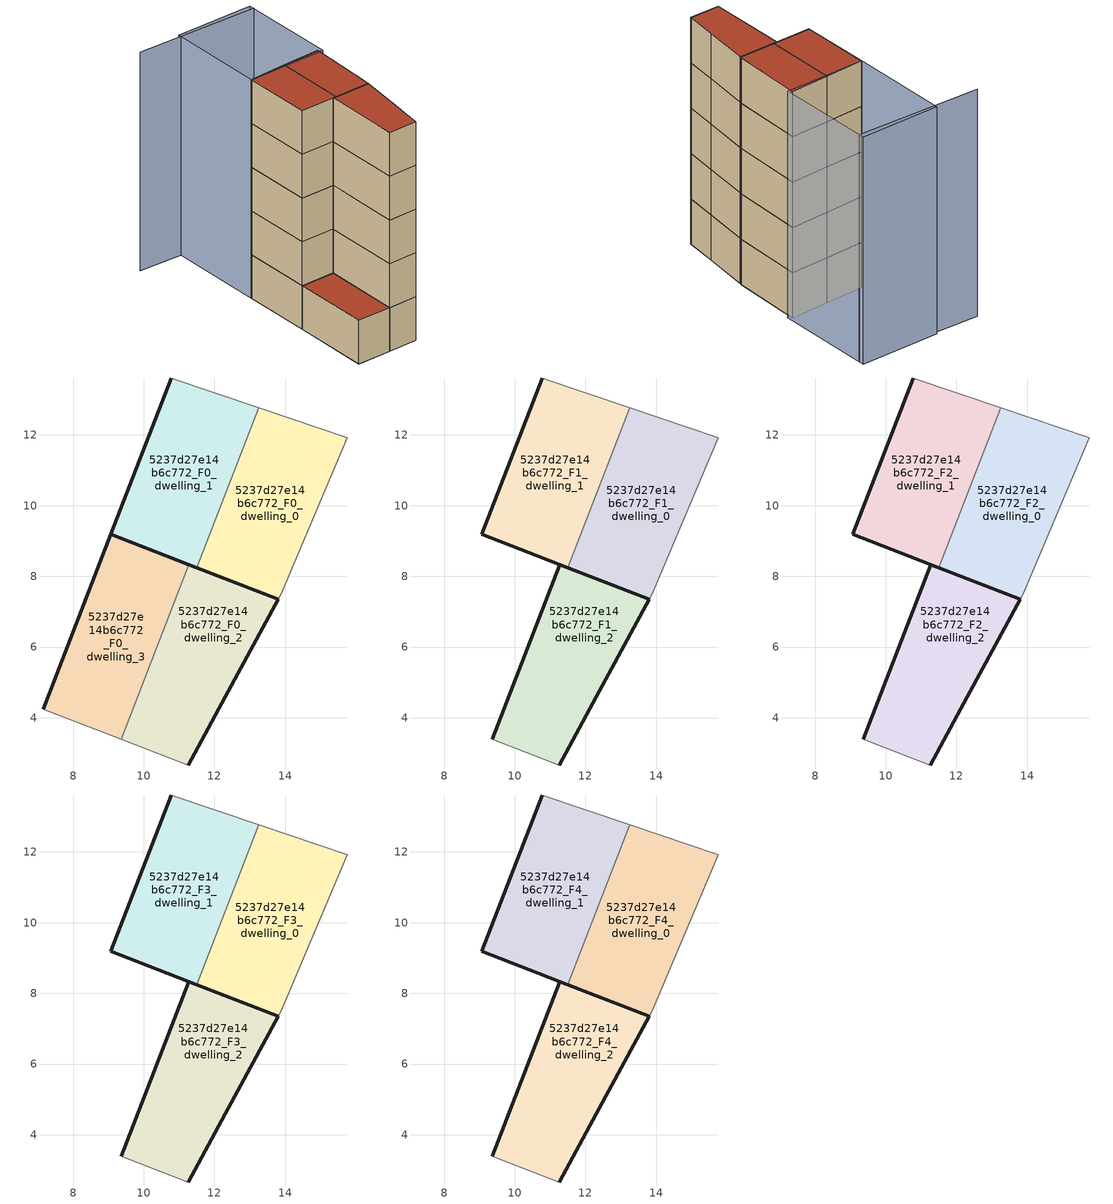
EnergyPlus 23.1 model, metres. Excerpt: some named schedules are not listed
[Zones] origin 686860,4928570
5237d27e14b6c772_F0_dwelling_0
 floor ground (EU_floor_Construction): 13.89,7.51 15.76,11.92 13.26,12.77 11.51,8.24 13.8,7.36 z0
 wall outside (EU_wall_Construction): 13.8,7.36 11.51,8.24 z0:3
 wall to 5237d27e14b6c772_F0_dwelling_1 (EU_wall_Construction): 11.51,8.24 13.26,12.77 z0:3
 wall adiabatic (EU_wall_Construction): 13.26,12.77 15.76,11.92 13.89,7.51 13.8,7.36 z0:3
5237d27e14b6c772_F0_dwelling_1
 floor ground (EU_floor_Construction): 11.51,8.24 13.26,12.77 10.78,13.61 9.07,9.19 z0
 wall outside (EU_wall_Construction): 11.51,8.24 9.07,9.19 10.78,13.61 z0:3
 wall adiabatic (EU_wall_Construction): 10.78,13.61 13.26,12.77 z0:3
5237d27e14b6c772_F0_dwelling_2
 floor ground (EU_floor_Construction): 12.31,4.59 13.8,7.36 11.28,8.33 9.37,3.39 11.26,2.66 z0
 wall outside (EU_wall_Construction): 11.28,8.33 13.8,7.36 12.31,4.59 11.26,2.66 z0:3
 wall adiabatic (EU_wall_Construction): 11.26,2.66 9.37,3.39 z0:3
 wall to 5237d27e14b6c772_F0_dwelling_3 (EU_wall_Construction): 9.37,3.39 11.28,8.33 z0:3
5237d27e14b6c772_F0_dwelling_3
 floor ground (EU_floor_Construction): 9.37,3.39 11.28,8.33 9.07,9.19 7.16,4.24 z0
 wall outside (EU_wall_Construction): 7.16,4.24 9.07,9.19 11.28,8.33 z0:3
 wall adiabatic (EU_wall_Construction): 9.37,3.39 7.16,4.24 z0:3
 roof outside (EU_roof_Construction): 11.28,8.33 9.37,3.39 7.16,4.24 9.07,9.19 z3
5237d27e14b6c772_F1_dwelling_0
 floor to 5237d27e14b6c772_F0_dwelling_0 (EU_floor_Construction): 13.89,7.51 15.76,11.92 13.26,12.77 11.51,8.24 13.8,7.36 z3
 wall outside (EU_wall_Construction): 13.8,7.36 11.51,8.24 z3:6
 wall to 5237d27e14b6c772_F1_dwelling_1 (EU_wall_Construction): 11.51,8.24 13.26,12.77 z3:6
 wall adiabatic (EU_wall_Construction): 13.26,12.77 15.76,11.92 13.89,7.51 13.8,7.36 z3:6
5237d27e14b6c772_F1_dwelling_1
 floor to 5237d27e14b6c772_F0_dwelling_1 (EU_floor_Construction): 11.51,8.24 13.26,12.77 10.78,13.61 9.07,9.19 z3
 wall outside (EU_wall_Construction): 11.51,8.24 9.07,9.19 10.78,13.61 z3:6
 wall adiabatic (EU_wall_Construction): 10.78,13.61 13.26,12.77 z3:6
5237d27e14b6c772_F1_dwelling_2
 floor to 5237d27e14b6c772_F0_dwelling_2 (EU_floor_Construction): 12.31,4.59 13.8,7.36 11.28,8.33 9.37,3.39 11.26,2.66 z3
 wall outside (EU_wall_Construction): 9.37,3.39 11.28,8.33 13.8,7.36 12.31,4.59 11.26,2.66 z3:6
 wall adiabatic (EU_wall_Construction): 11.26,2.66 9.37,3.39 z3:6
5237d27e14b6c772_F2_dwelling_0
 floor to 5237d27e14b6c772_F1_dwelling_0 (EU_floor_Construction): 13.89,7.51 15.76,11.92 13.26,12.77 11.51,8.24 13.8,7.36 z6
 wall outside (EU_wall_Construction): 13.8,7.36 11.51,8.24 z6:9
 wall to 5237d27e14b6c772_F2_dwelling_1 (EU_wall_Construction): 11.51,8.24 13.26,12.77 z6:9
 wall adiabatic (EU_wall_Construction): 13.26,12.77 15.76,11.92 13.89,7.51 13.8,7.36 z6:9
5237d27e14b6c772_F2_dwelling_1
 floor to 5237d27e14b6c772_F1_dwelling_1 (EU_floor_Construction): 11.51,8.24 13.26,12.77 10.78,13.61 9.07,9.19 z6
 wall outside (EU_wall_Construction): 11.51,8.24 9.07,9.19 10.78,13.61 z6:9
 wall adiabatic (EU_wall_Construction): 10.78,13.61 13.26,12.77 z6:9
5237d27e14b6c772_F2_dwelling_2
 floor to 5237d27e14b6c772_F1_dwelling_2 (EU_floor_Construction): 12.31,4.59 13.8,7.36 11.28,8.33 9.37,3.39 11.26,2.66 z6
 wall outside (EU_wall_Construction): 9.37,3.39 11.28,8.33 13.8,7.36 12.31,4.59 11.26,2.66 z6:9
 wall adiabatic (EU_wall_Construction): 11.26,2.66 9.37,3.39 z6:9
5237d27e14b6c772_F3_dwelling_0
 floor to 5237d27e14b6c772_F2_dwelling_0 (EU_floor_Construction): 13.89,7.51 15.76,11.92 13.26,12.77 11.51,8.24 13.8,7.36 z9
 wall outside (EU_wall_Construction): 13.8,7.36 11.51,8.24 z9:12
 wall to 5237d27e14b6c772_F3_dwelling_1 (EU_wall_Construction): 11.51,8.24 13.26,12.77 z9:12
 wall adiabatic (EU_wall_Construction): 13.26,12.77 15.76,11.92 13.89,7.51 13.8,7.36 z9:12
5237d27e14b6c772_F3_dwelling_1
 floor to 5237d27e14b6c772_F2_dwelling_1 (EU_floor_Construction): 11.51,8.24 13.26,12.77 10.78,13.61 9.07,9.19 z9
 wall outside (EU_wall_Construction): 11.51,8.24 9.07,9.19 10.78,13.61 z9:12
 wall adiabatic (EU_wall_Construction): 10.78,13.61 13.26,12.77 z9:12
5237d27e14b6c772_F3_dwelling_2
 floor to 5237d27e14b6c772_F2_dwelling_2 (EU_floor_Construction): 12.31,4.59 13.8,7.36 11.28,8.33 9.37,3.39 11.26,2.66 z9
 wall outside (EU_wall_Construction): 9.37,3.39 11.28,8.33 13.8,7.36 12.31,4.59 11.26,2.66 z9:12
 wall adiabatic (EU_wall_Construction): 11.26,2.66 9.37,3.39 z9:12
5237d27e14b6c772_F4_dwelling_0
 floor to 5237d27e14b6c772_F3_dwelling_0 (EU_floor_Construction): 13.89,7.51 15.76,11.92 13.26,12.77 11.51,8.24 13.8,7.36 z12
 wall outside (EU_wall_Construction): 13.8,7.36 11.51,8.24 z12:15
 wall to 5237d27e14b6c772_F4_dwelling_1 (EU_wall_Construction): 11.51,8.24 13.26,12.77 z12:15
 wall adiabatic (EU_wall_Construction): 13.26,12.77 15.76,11.92 13.89,7.51 13.8,7.36 z12:15
 roof outside (EU_roof_Construction): 15.76,11.92 13.89,7.51 13.8,7.36 11.51,8.24 13.26,12.77 z15
5237d27e14b6c772_F4_dwelling_1
 floor to 5237d27e14b6c772_F3_dwelling_1 (EU_floor_Construction): 11.51,8.24 13.26,12.77 10.78,13.61 9.07,9.19 z12
 wall outside (EU_wall_Construction): 11.51,8.24 9.07,9.19 10.78,13.61 z12:15
 wall adiabatic (EU_wall_Construction): 10.78,13.61 13.26,12.77 z12:15
 roof outside (EU_roof_Construction): 13.26,12.77 11.51,8.24 9.07,9.19 10.78,13.61 z15
5237d27e14b6c772_F4_dwelling_2
 floor to 5237d27e14b6c772_F3_dwelling_2 (EU_floor_Construction): 12.31,4.59 13.8,7.36 11.28,8.33 9.37,3.39 11.26,2.66 z12
 wall outside (EU_wall_Construction): 9.37,3.39 11.28,8.33 13.8,7.36 12.31,4.59 11.26,2.66 z12:15
 wall adiabatic (EU_wall_Construction): 11.26,2.66 9.37,3.39 z12:15
 roof outside (EU_roof_Construction): 13.8,7.36 12.31,4.59 11.26,2.66 9.37,3.39 11.28,8.33 z15
shading: 18.19,17.65 10.35,20.97 / 10.78,13.61 13.23,19.95 / 13.23,19.95 18.31,17.99 / 18.31,17.99 15.86,11.65 / 15.86,11.65 10.78,13.61 z0:15
[Building]
EU S2 Campaign: North Axis=0; Terrain=City; Solar Distribution=FullExterior
[Site:Location]
Bologna: Latitude=44.5; Longitude=11.25; Time Zone=1; Elevation=37
[SizingPeriod:WeatherFileDays]
AnnualSizingPeriod: Begin Month=1; Begin Day of Month=1; End Month=12; End Day of Month=31; Day of Week for Start Day=Monday; Use Weather File Daylight Saving Period=No; Use Weather File Rain and Snow Indicators=No
[MATERIAL]
EU_InternalMass_Material: Roughness=MediumRough; Thickness=0.1; Conductivity=1; Density=1800; Specific Heat=900; Thermal Absorptance=0.9; Solar Absorptance=0.7; Visible Absorptance=0.7
[MATERIAL:NOMASS] Roughness=MediumRough; Thermal Absorptance=0.9; Solar Absorptance=0.7; Visible Absorptance=0.7
Name | Thermal Resistance
EU_wall_NoMass | 0.905828
EU_roof_NoMass | 0.37593
EU_floor_NoMass | 0.67114
[CONSTRUCTION]
EU_wall_Construction: EU_wall_NoMass
EU_roof_Construction: EU_roof_NoMass
EU_floor_Construction: EU_floor_NoMass
EU_InternalMass_Construction: EU_InternalMass_Material
[ZONE] Type=1; Multiplier=1; Ceiling Height=autocalculate; Floor Area=autocalculate; Part of Total Floor Area=Yes
Name | Volume
5237d27e14b6c772_F0_dwelling_0; 5237d27e14b6c772_F1_dwelling_0; 5237d27e14b6c772_F2_dwelling_0; 5237d27e14b6c772_F3_dwelling_0; 5237d27e14b6c772_F4_dwelling_0 | 37.6516
5237d27e14b6c772_F0_dwelling_1; 5237d27e14b6c772_F1_dwelling_1; 5237d27e14b6c772_F2_dwelling_1; 5237d27e14b6c772_F3_dwelling_1; 5237d27e14b6c772_F4_dwelling_1 | 37.6406
5237d27e14b6c772_F0_dwelling_2; 5237d27e14b6c772_F1_dwelling_2; 5237d27e14b6c772_F2_dwelling_2; 5237d27e14b6c772_F3_dwelling_2; 5237d27e14b6c772_F4_dwelling_2 | 37.6458
5237d27e14b6c772_F0_dwelling_3 | 37.6443
[INTERNALMASS] Construction=EU_InternalMass_Construction
Name | Zone or ZoneList | Surface Area
5237d27e14b6c772_F0_dwelling_0_EU_InternalMass | 5237d27e14b6c772_F0_dwelling_0 | 12.551
5237d27e14b6c772_F0_dwelling_1_EU_InternalMass | 5237d27e14b6c772_F0_dwelling_1 | 12.5473
5237d27e14b6c772_F0_dwelling_2_EU_InternalMass | 5237d27e14b6c772_F0_dwelling_2 | 12.5489
5237d27e14b6c772_F0_dwelling_3_EU_InternalMass | 5237d27e14b6c772_F0_dwelling_3 | 12.5485
5237d27e14b6c772_F1_dwelling_0_EU_InternalMass | 5237d27e14b6c772_F1_dwelling_0 | 16.7306
5237d27e14b6c772_F1_dwelling_1_EU_InternalMass | 5237d27e14b6c772_F1_dwelling_1 | 16.7356
5237d27e14b6c772_F1_dwelling_2_EU_InternalMass | 5237d27e14b6c772_F1_dwelling_2 | 16.7303
5237d27e14b6c772_F2_dwelling_0_EU_InternalMass | 5237d27e14b6c772_F2_dwelling_0 | 16.7306
5237d27e14b6c772_F2_dwelling_1_EU_InternalMass | 5237d27e14b6c772_F2_dwelling_1 | 16.7356
5237d27e14b6c772_F2_dwelling_2_EU_InternalMass | 5237d27e14b6c772_F2_dwelling_2 | 16.7303
5237d27e14b6c772_F3_dwelling_0_EU_InternalMass | 5237d27e14b6c772_F3_dwelling_0 | 16.7306
5237d27e14b6c772_F3_dwelling_1_EU_InternalMass | 5237d27e14b6c772_F3_dwelling_1 | 16.7356
5237d27e14b6c772_F3_dwelling_2_EU_InternalMass | 5237d27e14b6c772_F3_dwelling_2 | 16.7303
5237d27e14b6c772_F4_dwelling_0_EU_InternalMass | 5237d27e14b6c772_F4_dwelling_0 | 16.7306
5237d27e14b6c772_F4_dwelling_1_EU_InternalMass | 5237d27e14b6c772_F4_dwelling_1 | 16.7356
5237d27e14b6c772_F4_dwelling_2_EU_InternalMass | 5237d27e14b6c772_F4_dwelling_2 | 16.7303
[OTHEREQUIPMENT] Fuel Type=Electricity; Design Level Calculation Method=Watts/Area; Power per Zone Floor Area=1; Fraction Latent=0; Fraction Radiant=0; Fraction Lost=0; Carbon Dioxide Generation Rate=0; EndUse Subcategory=EU_Step8_InternalGains
Name | Zone or ZoneList or Space or SpaceList | Schedule
EU_Step8_InternalGain_5237d27e14b6c772_F0_dwelling_0_f000 | 5237d27e14b6c772_F0_dwelling_0 | EU_Step8_GainSchedule_5237d27e14b6c772_F0_dwelling_0_f000
EU_Step8_InternalGain_5237d27e14b6c772_F0_dwelling_1_f000 | 5237d27e14b6c772_F0_dwelling_1 | EU_Step8_GainSchedule_5237d27e14b6c772_F0_dwelling_1_f000
EU_Step8_InternalGain_5237d27e14b6c772_F0_dwelling_2_f000 | 5237d27e14b6c772_F0_dwelling_2 | EU_Step8_GainSchedule_5237d27e14b6c772_F0_dwelling_2_f000
EU_Step8_InternalGain_5237d27e14b6c772_F0_dwelling_3_f000 | 5237d27e14b6c772_F0_dwelling_3 | EU_Step8_GainSchedule_5237d27e14b6c772_F0_dwelling_3_f000
EU_Step8_InternalGain_5237d27e14b6c772_F1_dwelling_0_f000 | 5237d27e14b6c772_F1_dwelling_0 | EU_Step8_GainSchedule_5237d27e14b6c772_F1_dwelling_0_f000
EU_Step8_InternalGain_5237d27e14b6c772_F1_dwelling_1_f000 | 5237d27e14b6c772_F1_dwelling_1 | EU_Step8_GainSchedule_5237d27e14b6c772_F1_dwelling_1_f000
EU_Step8_InternalGain_5237d27e14b6c772_F1_dwelling_2_f000 | 5237d27e14b6c772_F1_dwelling_2 | EU_Step8_GainSchedule_5237d27e14b6c772_F1_dwelling_2_f000
EU_Step8_InternalGain_5237d27e14b6c772_F2_dwelling_0_f000 | 5237d27e14b6c772_F2_dwelling_0 | EU_Step8_GainSchedule_5237d27e14b6c772_F2_dwelling_0_f000
EU_Step8_InternalGain_5237d27e14b6c772_F2_dwelling_1_f000 | 5237d27e14b6c772_F2_dwelling_1 | EU_Step8_GainSchedule_5237d27e14b6c772_F2_dwelling_1_f000
EU_Step8_InternalGain_5237d27e14b6c772_F2_dwelling_2_f000 | 5237d27e14b6c772_F2_dwelling_2 | EU_Step8_GainSchedule_5237d27e14b6c772_F2_dwelling_2_f000
EU_Step8_InternalGain_5237d27e14b6c772_F3_dwelling_0_f000 | 5237d27e14b6c772_F3_dwelling_0 | EU_Step8_GainSchedule_5237d27e14b6c772_F3_dwelling_0_f000
EU_Step8_InternalGain_5237d27e14b6c772_F3_dwelling_1_f000 | 5237d27e14b6c772_F3_dwelling_1 | EU_Step8_GainSchedule_5237d27e14b6c772_F3_dwelling_1_f000
EU_Step8_InternalGain_5237d27e14b6c772_F3_dwelling_2_f000 | 5237d27e14b6c772_F3_dwelling_2 | EU_Step8_GainSchedule_5237d27e14b6c772_F3_dwelling_2_f000
EU_Step8_InternalGain_5237d27e14b6c772_F4_dwelling_0_f000 | 5237d27e14b6c772_F4_dwelling_0 | EU_Step8_GainSchedule_5237d27e14b6c772_F4_dwelling_0_f000
EU_Step8_InternalGain_5237d27e14b6c772_F4_dwelling_1_f000 | 5237d27e14b6c772_F4_dwelling_1 | EU_Step8_GainSchedule_5237d27e14b6c772_F4_dwelling_1_f000
EU_Step8_InternalGain_5237d27e14b6c772_F4_dwelling_2_f000 | 5237d27e14b6c772_F4_dwelling_2 | EU_Step8_GainSchedule_5237d27e14b6c772_F4_dwelling_2_f000
[ZONEVENTILATION:DESIGNFLOWRATE] Schedule=EU_AlwaysOn; Design Flow Rate Calculation Method=AirChanges/Hour; Air Changes per Hour=0.73129; Ventilation Type=Natural; Fan Pressure Rise=0; Fan Total Efficiency=1; Constant Term Coefficient=1; Temperature Term Coefficient=0; Velocity Term Coefficient=0; Velocity Squared Term Coefficient=0; Minimum Indoor Temperature=-100; Maximum Indoor Temperature=100; Delta Temperature=-100; Minimum Outdoor Temperature=-100; Maximum Outdoor Temperature=100; Maximum Wind Speed=40
Name | Zone or ZoneList or Space or SpaceList
EU_ConstantAir_5237d27e14b6c772_F0_dwelling_0 | 5237d27e14b6c772_F0_dwelling_0
EU_ConstantAir_5237d27e14b6c772_F0_dwelling_1 | 5237d27e14b6c772_F0_dwelling_1
EU_ConstantAir_5237d27e14b6c772_F0_dwelling_2 | 5237d27e14b6c772_F0_dwelling_2
EU_ConstantAir_5237d27e14b6c772_F0_dwelling_3 | 5237d27e14b6c772_F0_dwelling_3
EU_ConstantAir_5237d27e14b6c772_F1_dwelling_0 | 5237d27e14b6c772_F1_dwelling_0
EU_ConstantAir_5237d27e14b6c772_F1_dwelling_1 | 5237d27e14b6c772_F1_dwelling_1
EU_ConstantAir_5237d27e14b6c772_F1_dwelling_2 | 5237d27e14b6c772_F1_dwelling_2
EU_ConstantAir_5237d27e14b6c772_F2_dwelling_0 | 5237d27e14b6c772_F2_dwelling_0
EU_ConstantAir_5237d27e14b6c772_F2_dwelling_1 | 5237d27e14b6c772_F2_dwelling_1
EU_ConstantAir_5237d27e14b6c772_F2_dwelling_2 | 5237d27e14b6c772_F2_dwelling_2
EU_ConstantAir_5237d27e14b6c772_F3_dwelling_0 | 5237d27e14b6c772_F3_dwelling_0
EU_ConstantAir_5237d27e14b6c772_F3_dwelling_1 | 5237d27e14b6c772_F3_dwelling_1
EU_ConstantAir_5237d27e14b6c772_F3_dwelling_2 | 5237d27e14b6c772_F3_dwelling_2
EU_ConstantAir_5237d27e14b6c772_F4_dwelling_0 | 5237d27e14b6c772_F4_dwelling_0
EU_ConstantAir_5237d27e14b6c772_F4_dwelling_1 | 5237d27e14b6c772_F4_dwelling_1
EU_ConstantAir_5237d27e14b6c772_F4_dwelling_2 | 5237d27e14b6c772_F4_dwelling_2
[HVACTEMPLATE:THERMOSTAT] Constant Heating Setpoint=20; Constant Cooling Setpoint=50
EU_HeatOnly_5237d27e14b6c772_F0_dwelling_0; EU_HeatOnly_5237d27e14b6c772_F0_dwelling_1; EU_HeatOnly_5237d27e14b6c772_F0_dwelling_2; EU_HeatOnly_5237d27e14b6c772_F0_dwelling_3; EU_HeatOnly_5237d27e14b6c772_F1_dwelling_0; EU_HeatOnly_5237d27e14b6c772_F1_dwelling_1; EU_HeatOnly_5237d27e14b6c772_F1_dwelling_2; EU_HeatOnly_5237d27e14b6c772_F2_dwelling_0; EU_HeatOnly_5237d27e14b6c772_F2_dwelling_1; EU_HeatOnly_5237d27e14b6c772_F2_dwelling_2; EU_HeatOnly_5237d27e14b6c772_F3_dwelling_0; EU_HeatOnly_5237d27e14b6c772_F3_dwelling_1; EU_HeatOnly_5237d27e14b6c772_F3_dwelling_2; EU_HeatOnly_5237d27e14b6c772_F4_dwelling_0; EU_HeatOnly_5237d27e14b6c772_F4_dwelling_1; EU_HeatOnly_5237d27e14b6c772_F4_dwelling_2
[HVACTEMPLATE:ZONE:IDEALLOADSAIRSYSTEM] System Availability Schedule=EU_AlwaysOn; Maximum Heating Supply Air Temperature=50; Minimum Cooling Supply Air Temperature=13; Maximum Heating Supply Air Humidity Ratio=0.0156; Minimum Cooling Supply Air Humidity Ratio=0.0077; Heating Limit=NoLimit; Cooling Limit=NoLimit; Heating Availability Schedule=EU_AlwaysOn; Cooling Availability Schedule=EU_CoolingOff; Dehumidification Control Type=ConstantSensibleHeatRatio; Cooling Sensible Heat Ratio=0.7; Dehumidification Setpoint=60; Humidification Control Type=None; Humidification Setpoint=30; Outdoor Air Method=None; Outdoor Air Flow Rate per Person=0.00944; Outdoor Air Flow Rate per Zone Floor Area=0; Outdoor Air Flow Rate per Zone=0; Demand Controlled Ventilation Type=None; Outdoor Air Economizer Type=NoEconomizer; Heat Recovery Type=None; Sensible Heat Recovery Effectiveness=0.7; Latent Heat Recovery Effectiveness=0.65
Name | Template Thermostat
5237d27e14b6c772_F0_dwelling_0 | EU_HeatOnly_5237d27e14b6c772_F0_dwelling_0
5237d27e14b6c772_F0_dwelling_1 | EU_HeatOnly_5237d27e14b6c772_F0_dwelling_1
5237d27e14b6c772_F0_dwelling_2 | EU_HeatOnly_5237d27e14b6c772_F0_dwelling_2
5237d27e14b6c772_F0_dwelling_3 | EU_HeatOnly_5237d27e14b6c772_F0_dwelling_3
5237d27e14b6c772_F1_dwelling_0 | EU_HeatOnly_5237d27e14b6c772_F1_dwelling_0
5237d27e14b6c772_F1_dwelling_1 | EU_HeatOnly_5237d27e14b6c772_F1_dwelling_1
5237d27e14b6c772_F1_dwelling_2 | EU_HeatOnly_5237d27e14b6c772_F1_dwelling_2
5237d27e14b6c772_F2_dwelling_0 | EU_HeatOnly_5237d27e14b6c772_F2_dwelling_0
5237d27e14b6c772_F2_dwelling_1 | EU_HeatOnly_5237d27e14b6c772_F2_dwelling_1
5237d27e14b6c772_F2_dwelling_2 | EU_HeatOnly_5237d27e14b6c772_F2_dwelling_2
5237d27e14b6c772_F3_dwelling_0 | EU_HeatOnly_5237d27e14b6c772_F3_dwelling_0
5237d27e14b6c772_F3_dwelling_1 | EU_HeatOnly_5237d27e14b6c772_F3_dwelling_1
5237d27e14b6c772_F3_dwelling_2 | EU_HeatOnly_5237d27e14b6c772_F3_dwelling_2
5237d27e14b6c772_F4_dwelling_0 | EU_HeatOnly_5237d27e14b6c772_F4_dwelling_0
5237d27e14b6c772_F4_dwelling_1 | EU_HeatOnly_5237d27e14b6c772_F4_dwelling_1
5237d27e14b6c772_F4_dwelling_2 | EU_HeatOnly_5237d27e14b6c772_F4_dwelling_2
[SIZING:ZONE] Zone Cooling Design Supply Air Temperature Input Method=SupplyAirTemperature; Zone Cooling Design Supply Air Temperature=13; Zone Heating Design Supply Air Temperature Input Method=SupplyAirTemperature; Zone Heating Design Supply Air Temperature=50; Zone Cooling Design Supply Air Humidity Ratio=0.008; Zone Heating Design Supply Air Humidity Ratio=0.008; Cooling Design Air Flow Method=DesignDay; Cooling Design Air Flow Rate=0; Cooling Minimum Air Flow per Zone Floor Area=0.000762; Cooling Minimum Air Flow=0; Cooling Minimum Air Flow Fraction=0.2; Heating Design Air Flow Method=DesignDay; Heating Design Air Flow Rate=0; Heating Maximum Air Flow per Zone Floor Area=0.002032; Heating Maximum Air Flow=0.141576; Heating Maximum Air Flow Fraction=0.3; Account for Dedicated Outdoor Air System=No; Dedicated Outdoor Air System Control Strategy=NeutralSupplyAir; Dedicated Outdoor Air Low Setpoint Temperature for Design=autosize; Dedicated Outdoor Air High Setpoint Temperature for Design=autosize; Zone Load Sizing Method=Sensible Load Only No Latent Load; Zone Latent Cooling Design Supply Air Humidity Ratio Input Method=HumidityRatioDifference; Zone Cooling Design Supply Air Humidity Ratio Difference=0.005; Zone Latent Heating Design Supply Air Humidity Ratio Input Method=HumidityRatioDifference; Zone Humidification Design Supply Air Humidity Ratio Difference=0.005
5237d27e14b6c772_F0_dwelling_0; 5237d27e14b6c772_F0_dwelling_1; 5237d27e14b6c772_F0_dwelling_2; 5237d27e14b6c772_F0_dwelling_3; 5237d27e14b6c772_F1_dwelling_0
